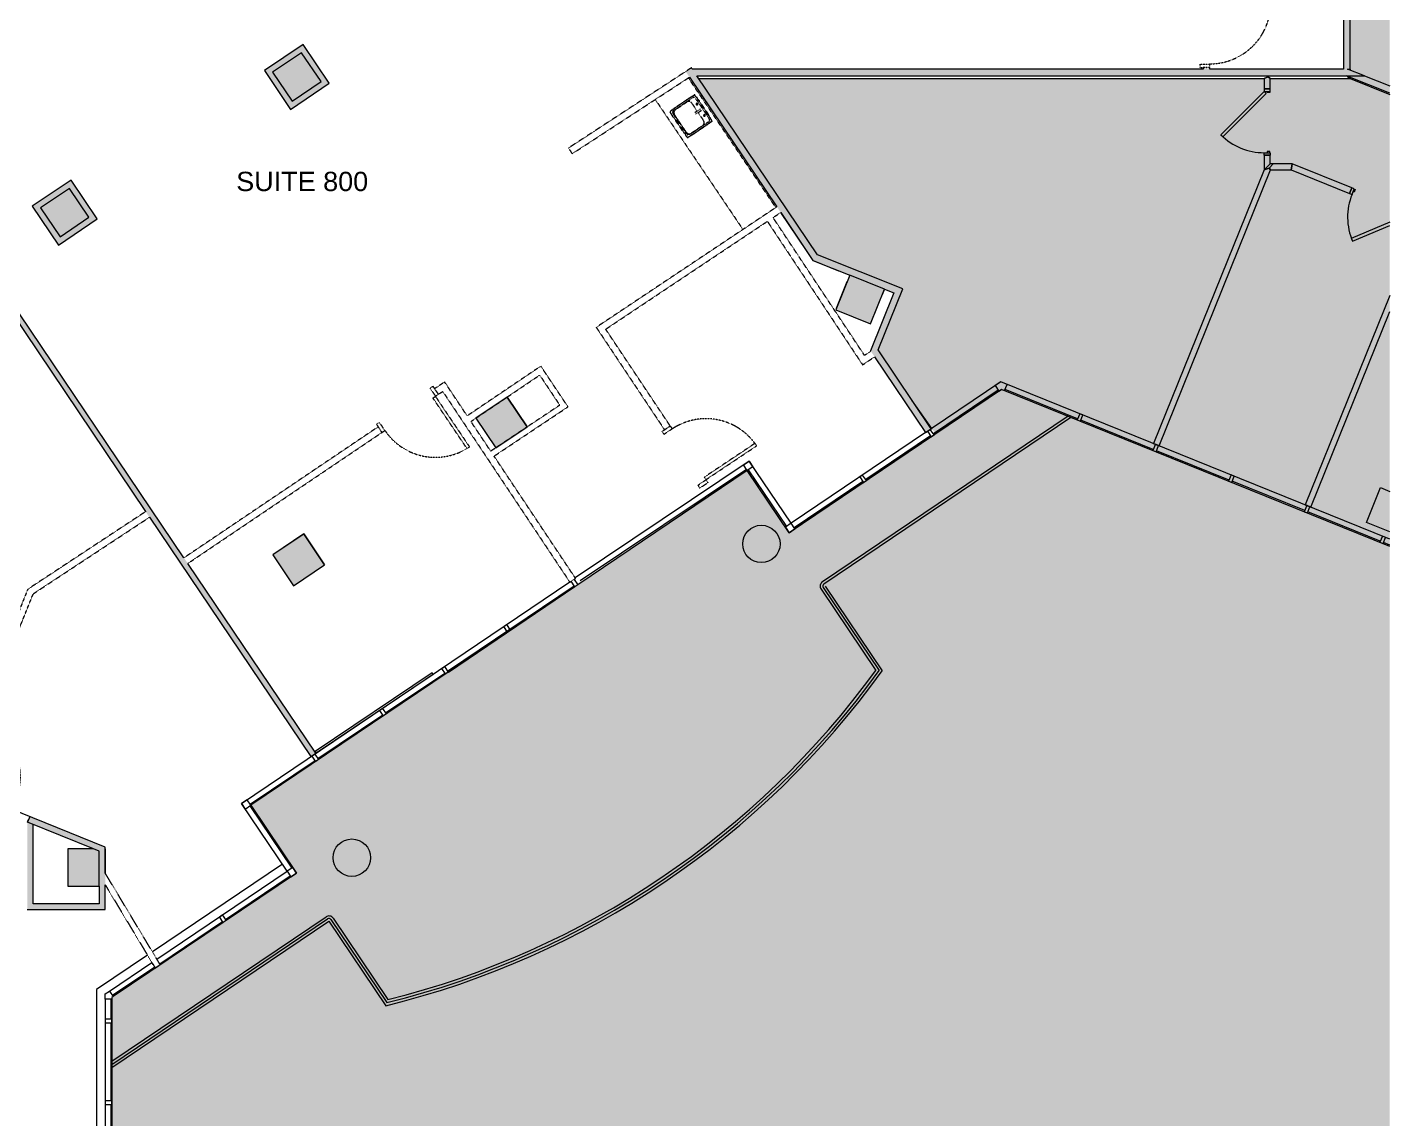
# Model space of a CAD drawing. Header units: inches. Extents: x 301 to 1681, y -483 to 1030.
# Drawn here: x 880 to 1681, y 22 to 664 of the extents above; entities that cross this region are included whole.
import ezdxf

# ---------------------------------------------------------------- set-up
doc = ezdxf.new("R2010")
doc.units = ezdxf.units.IN
doc.header["$MEASUREMENT"] = 0
doc.linetypes.add('Demolished', pattern=[0.1875, 0.125, -0.0625])
doc.layers.get('DefPoints').update_dxf_attribs({"lineweight": 9})
for name, color, linetype, lineweight in [('8th floor - 800-805 background_dwg', 8, 'Continuous', 9), ('A-COLS', 52, 'Continuous', 13), ('A-DETL-GENF', 92, 'Continuous', 9), ('A-DOOR', 31, 'Continuous', 13), ('A-DOOR-FRAM', 31, 'Continuous', 20), ('A-WALL', 113, 'Continuous', 13), ('A-Wall-Bldg', 7, 'Continuous', 9), ('A-Wall-Exst', 7, 'Continuous', 9), ('A-WALL-PATT', 111, 'Continuous', 13), ('G-ANNO-TEXT', 231, 'Continuous', 9), ('I-WALL', 2, 'Continuous', 13), ('P-SANR-FIXT', 6, 'Demolished', 9), ('Q-CASE', 31, 'Demolished', 9)]:
    doc.layers.add(name, color=color, linetype=linetype, lineweight=lineweight)
doc.styles.add('Swis721 Lt BT', font='swissl.ttf', dxfattribs={"height": 11.352851})

# ---------------------------------------------------------------- blocks, each defined once
blk = doc.blocks.new('Single Flush - OTJ_SOLIDFLUSH_ALUM-V5-FIRST FLOOR DEMOLITION')
at = {"layer": 'A-DOOR', "color": 50, "linetype": 'Demolished', "lineweight": 20}
for p, q in [((16.15625, -2), (17.90625, -2)), ((16.15625, -37.8125), (16.15625, -2)), ((17.90625, -2), (17.90625, -37.8125)), ((17.90625, -37.8125), (16.15625, -37.8125))]:
    blk.add_line(p, q, dxfattribs=at)
at = {"layer": 'A-DOOR', "color": 7, "linetype": 'Demolished', "lineweight": 9}
blk.add_arc((17.90625, -2), 35.8125, 179.5, 270, dxfattribs=at)
at = {"layer": 'A-DOOR-FRAM', "color": 50, "linetype": 'Demolished'}
for p, q in [((-20, 3.75), (-20, -2)), ((-20, 3.75), (-18, 3.75)), ((-18, 3.75), (-18, -2)), ((18.000004, 3.75), (18.000004, -2)), ((18.000004, 3.75), (20.000004, 3.75)), ((20.000004, 3.75), (20.000004, -2)), ((-20, -2), (-18, -2)), ((18.000004, -2), (20.000004, -2))]:
    blk.add_line(p, q, dxfattribs=at)
blk = doc.blocks.new('Single Flush - OTJ_SOLIDFLUSH_ALUM-V6-FIRST FLOOR DEMOLITION')
at = {"layer": 'A-DOOR', "color": 50, "linetype": 'Demolished', "lineweight": 20}
for p, q in [((16.15625, 37.8125), (16.15625, 2)), ((17.90625, 37.8125), (16.15625, 37.8125)), ((17.90625, 2), (17.90625, 37.8125)), ((16.15625, 2), (17.90625, 2))]:
    blk.add_line(p, q, dxfattribs=at)
at = {"layer": 'A-DOOR', "color": 7, "linetype": 'Demolished', "lineweight": 9}
blk.add_arc((17.90625, 2), 35.8125, 90, 180.5, dxfattribs=at)
at = {"layer": 'A-DOOR-FRAM', "color": 50, "linetype": 'Demolished'}
for p, q in [((-20, -3.75), (-20, 2)), ((-20, 2), (-18, 2)), ((-18, -3.75), (-18, 2)), ((18.000004, -3.75), (18.000004, 2)), ((18.000004, 2), (20.000004, 2)), ((20.000004, -3.75), (20.000004, 2)), ((-20, -3.75), (-18, -3.75)), ((18.000004, -3.75), (20.000004, -3.75))]:
    blk.add_line(p, q, dxfattribs=at)
blk = doc.blocks.new('C-Counter Top1 - 24_ Depth-5034348-FIRST FLOOR DEMOLITION')
at = {"layer": 'Q-CASE', "color": 7}
for p, q in [((45.13, -0.75), (-46.77, -0.75)), ((-47.13, -24), (45.01, -24))]:
    blk.add_line(p, q, dxfattribs=at)
blk = doc.blocks.new('P-Sink-Rectangular - PSR1918-3060176-FIRST FLOOR DEMOLITION')
at = {"layer": 'P-SANR-FIXT', "color": 7}
for p, q in [((-9.5, 4.97), (-9.34, 8.49)), ((-9.13, 8.48), (-9.28, 4.96)), ((-8.99, 8.84), (-5.52, 9)), ((-5.51, 8.78), (-8.98, 8.63)), ((-5.52, 9), (5.52, 9)), ((-5.52, 9), (-5.51, 8.78)), ((5.51, 8.78), (-5.51, 8.78)), ((5.52, 9), (5.51, 8.78)), ((8.98, 8.63), (5.51, 8.78)), ((5.52, 9), (8.99, 8.84)), ((9.28, 4.96), (9.13, 8.48)), ((9.34, 8.49), (9.5, 4.97)), ((-9.5, 4.97), (-9.28, 4.96)), ((-9.5, -4.97), (-9.5, 4.97)), ((-9.28, 4.96), (-9.28, -4.96)), ((-8.5, 5.01), (-8.42, 6.97)), ((-8.5, -5.01), (-8.5, 5.01)), ((-8.35, -5.5), (-8.35, 2.5)), ((-8.35, -5.5), (-8.35, 2.5)), ((-7.47, 7.92), (-5.51, 8)), ((-6.25, 4.6), (-0.49, 4.6)), ((-6.25, 4.6), (-0.49, 4.6)), ((-5.51, 8), (5.51, 8)), ((0.48, 4.6), (6.25, 4.6)), ((0.48, 4.6), (6.25, 4.6)), ((5.51, 8), (7.47, 7.92)), ((8.35, 2.5), (8.35, -5.5)), ((8.35, 2.5), (8.35, -5.5)), ((8.42, 6.97), (8.5, 5.01)), ((8.5, 5.01), (8.5, -5.01)), ((9.5, 4.97), (9.28, 4.96)), ((9.28, -4.96), (9.28, 4.96)), ((9.5, 4.97), (9.5, -4.97)), ((-9.5, -4.97), (-9.28, -4.96)), ((-9.34, -8.49), (-9.5, -4.97)), ((-9.28, -4.96), (-9.13, -8.48)), ((-8.42, -6.97), (-8.5, -5.01)), ((-5.51, -8), (-7.47, -7.92)), ((6.25, -7.6), (-6.25, -7.6)), ((6.25, -7.6), (-6.25, -7.6)), ((5.51, -8), (-5.51, -8)), ((7.47, -7.92), (5.51, -8)), ((8.5, -5.01), (8.42, -6.97)), ((9.13, -8.48), (9.28, -4.96)), ((9.5, -4.97), (9.28, -4.96)), ((9.5, -4.97), (9.34, -8.49)), ((-5.52, -9), (-8.99, -8.84)), ((-8.98, -8.63), (-5.51, -8.78)), ((-5.52, -9), (-5.51, -8.78)), ((5.52, -9), (-5.52, -9)), ((-5.51, -8.78), (5.51, -8.78)), ((5.51, -8.78), (8.98, -8.63)), ((5.52, -9), (5.51, -8.78)), ((8.99, -8.84), (5.52, -9))]:
    blk.add_line(p, q, dxfattribs=at)
at = {"layer": 'P-SANR-FIXT', "color": 7, "flags": 128}
for points in [[(-0.5, 6.97), (-0.5, 6.97), (-0.5, 6.96), (-0.5, 6.95), (-0.5, 6.94), (-0.5, 6.93), (-0.5, 6.91), (-0.5, 6.89), (-0.5, 6.87), (-0.5, 6.84), (-0.5, 6.81), (-0.5, 6.78), (-0.5, 6.74), (-0.5, 6.7), (-0.5, 6.66), (-0.5, 6.62), (-0.5, 6.57), (-0.5, 6.52), (-0.5, 6.47), (-0.5, 6.42), (-0.5, 6.36), (-0.5, 6.3), (-0.5, 6.24), (-0.5, 6.18), (-0.5, 6.11), (-0.5, 6.05), (-0.5, 5.98), (-0.5, 5.91), (-0.5, 5.84), (-0.5, 5.77), (-0.5, 5.69), (-0.5, 5.62), (-0.5, 5.54), (-0.5, 5.46), (-0.5, 5.39), (-0.5, 5.31), (-0.5, 5.23), (-0.5, 5.15), (-0.5, 5.07), (-0.5, 4.99), (-0.5, 4.91), (-0.5, 4.83), (-0.5, 4.75), (-0.5, 4.67), (-0.5, 4.59), (-0.5, 4.51), (-0.5, 4.44), (-0.5, 4.36), (-0.5, 4.28), (-0.5, 4.21), (-0.5, 4.13), (-0.5, 4.06), (-0.5, 3.99), (-0.5, 3.92), (-0.5, 3.86), (-0.5, 3.79), (-0.5, 3.73), (-0.5, 3.66), (-0.5, 3.61), (-0.5, 3.55), (-0.5, 3.49), (-0.5, 3.44), (-0.5, 3.39), (-0.5, 3.34), (-0.5, 3.3), (-0.5, 3.25), (-0.5, 3.21), (-0.5, 3.18), (-0.5, 3.14), (-0.5, 3.11), (-0.5, 3.08), (-0.5, 3.06), (-0.5, 3.04), (-0.5, 3.02), (-0.5, 3), (-0.5, 2.99), (-0.5, 2.98), (-0.5, 2.97), (-0.5, 2.97), (-0.5, 2.97)], [(0.5, 2.97), (0.5, 2.97), (0.5, 2.97), (0.5, 2.98), (0.5, 2.99), (0.5, 3.01), (0.5, 3.02), (0.5, 3.05), (0.5, 3.07), (0.5, 3.1), (0.5, 3.13), (0.5, 3.16), (0.5, 3.19), (0.5, 3.23), (0.5, 3.27), (0.5, 3.32), (0.5, 3.36), (0.5, 3.41), (0.5, 3.46), (0.5, 3.52), (0.5, 3.57), (0.5, 3.63), (0.5, 3.69), (0.5, 3.76), (0.5, 3.82), (0.5, 3.89), (0.5, 3.95), (0.5, 4.02), (0.5, 4.1), (0.5, 4.17), (0.5, 4.24), (0.5, 4.32), (0.5, 4.39), (0.5, 4.47), (0.5, 4.55), (0.5, 4.63), (0.5, 4.71), (0.5, 4.79), (0.5, 4.87), (0.5, 4.95), (0.5, 5.03), (0.5, 5.11), (0.5, 5.19), (0.5, 5.26), (0.5, 5.34), (0.5, 5.42), (0.5, 5.5), (0.5, 5.58), (0.5, 5.65), (0.5, 5.73), (0.5, 5.8), (0.5, 5.87), (0.5, 5.94), (0.5, 6.01), (0.5, 6.08), (0.5, 6.14), (0.5, 6.21), (0.5, 6.27), (0.5, 6.33), (0.5, 6.39), (0.5, 6.44), (0.5, 6.49), (0.5, 6.55), (0.5, 6.59), (0.5, 6.64), (0.5, 6.68), (0.5, 6.72), (0.5, 6.76), (0.5, 6.79), (0.5, 6.82), (0.5, 6.85), (0.5, 6.88), (0.5, 6.9), (0.5, 6.92), (0.5, 6.93), (0.5, 6.95), (0.5, 6.96), (0.5, 6.96), (0.5, 6.97), (0.5, 6.97)]]:
    blk.add_lwpolyline(points, dxfattribs=at)
at = {"layer": 'P-SANR-FIXT', "color": 7}
for centre, radius, start, end in [((-8.97, 8.47), 0.371, 92.5667, 177.4333), ((-8.97, 8.47), 0.156, 92.5667, 177.4333), ((8.97, 8.47), 0.156, 2.5667, 87.4333), ((8.97, 8.47), 0.371, 2.5667, 87.4333), ((-7.42, 6.92), 0.995, 92.5667, 177.4333), ((-6.25, 2.5), 2.1, 90, 180), ((-6.25, 2.5), 2.1, 90, 180), ((-6.25, 2.5), 2.1, 160.02876, 180), ((-6.25, 2.5), 2.1, 115.02876, 154.97124), ((-6.25, 2.5), 2.1, 90, 109.97124), ((-4, 6.75), 0.5, 360, 180), ((-4, 6.75), 0.5, 180, 360), ((-4, 6.75), 0.5, 180, 270), ((-4, 6.75), 0.5, 180, 270), ((-4, 6.75), 0.5, 135, 165), ((-4, 6.75), 0.5, 135, 165), ((-4, 6.75), 0.5, 195, 240), ((-4, 6.75), 0.5, 195, 240), ((-4, 6.75), 0.5, 60, 120), ((-4, 6.75), 0.5, 60, 120), ((-4, 6.75), 0.5, 75, 105), ((-4, 6.75), 0.5, 75, 105), ((-4, 6.75), 0.5, 255, 270), ((-4, 6.75), 0.5, 255, 270), ((-4, 6.75), 0.5, 0, 45), ((-4, 6.75), 0.5, 15, 45), ((-4, 6.75), 0.5, 0, 45), ((-4, 6.75), 0.5, 15, 45), ((-4, 6.75), 0.5, 315, 360), ((-4, 6.75), 0.5, 315, 360), ((-4, 6.75), 0.5, 315, 345), ((-4, 6.75), 0.5, 315, 345), ((4, 6.75), 0.5, 360, 180), ((4, 6.75), 0.5, 135, 180), ((4, 6.75), 0.5, 135, 180), ((4, 6.75), 0.5, 165, 180), ((4, 6.75), 0.5, 165, 180), ((4, 6.75), 0.5, 180, 360), ((4, 6.75), 0.5, 180, 225), ((4, 6.75), 0.5, 180, 195), ((4, 6.75), 0.5, 180, 225), ((4, 6.75), 0.5, 180, 195), ((4, 6.75), 0.5, 135, 150), ((4, 6.75), 0.5, 135, 150), ((4, 6.75), 0.5, 210, 225), ((4, 6.75), 0.5, 210, 225), ((4, 6.75), 0.5, 0, 120), ((4, 6.75), 0.5, 0, 120), ((4, 6.75), 0.5, 240, 300), ((4, 6.75), 0.5, 240, 300), ((4, 6.75), 0.5, 75, 105), ((4, 6.75), 0.5, 75, 105), ((4, 6.75), 0.5, 255, 270), ((4, 6.75), 0.5, 255, 270), ((4, 6.75), 0.5, 30, 60), ((4, 6.75), 0.5, 30, 60), ((4, 6.75), 0.5, 315, 345), ((4, 6.75), 0.5, 315, 345), ((4, 6.75), 0.5, 315, 330), ((4, 6.75), 0.5, 315, 330), ((6.25, 2.5), 2.1, 70.02876, 90), ((6.25, 2.5), 2.1, 0, 90), ((6.25, 2.5), 2.1, 0, 90), ((6.25, 2.5), 2.1, 25.02876, 64.97124), ((7.42, 6.92), 0.995, 2.5667, 87.4333), ((6.25, 2.5), 2.1, 0, 19.97124), ((-7.42, -6.92), 0.995, 182.5667, 267.4333), ((-6.25, -5.5), 2.1, 180, 199.97124), ((-6.25, -5.5), 2.1, 180, 270), ((-6.25, -5.5), 2.1, 180, 270), ((-6.25, -5.5), 2.1, 205.02876, 244.97124), ((-6.25, -5.5), 2.1, 250.02876, 270), ((6.25, -5.5), 2.1, 270, 360), ((6.25, -5.5), 2.1, 270, 360), ((6.25, -5.5), 2.1, 270, 289.97124), ((6.25, -5.5), 2.1, 295.02876, 334.97124), ((7.42, -6.92), 0.995, 272.5667, 357.4333), ((6.25, -5.5), 2.1, 340.02876, 360), ((-8.97, -8.47), 0.371, 182.5667, 267.4333), ((-8.97, -8.47), 0.156, 182.5667, 267.4333), ((8.97, -8.47), 0.156, 272.5667, 357.4333), ((8.97, -8.47), 0.371, 272.5667, 357.4333)]:
    blk.add_arc(centre, radius, start, end, dxfattribs=at)
blk = doc.blocks.new('8th floor - 800-805 background_dwg-4807125-FIRST FLOOR DEMOLITION')
at = {"layer": 'A-Wall-Bldg'}
for points in [[(1355.6, 498.46), (1359.19, 507.55), (1355.53, 498.48)], [(1173.65, 428.68), (1173.69, 428.71), (1161.89, 446.21), (1161.85, 446.18), (1169.26, 435.2)], [(1680.82, 367.05), (1680.82, 390.78), (1675.3, 393.01), (1667.06, 372.61)], [(1310.24, 348.99), (1312.54, 348.99), (1314.79, 349.47), (1316.89, 350.4), (1318.75, 351.75), (1320.29, 353.46), (1321.44, 355.45), (1322.15, 357.64), (1322.39, 359.93), (1322.15, 362.21), (1321.44, 364.4), (1320.15, 366.55), (1318.75, 368.1), (1316.89, 369.45), (1314.79, 370.39), (1312.54, 370.87), (1310.24, 370.87), (1307.99, 370.39), (1305.89, 369.45), (1304.03, 368.1), (1302.49, 366.39), (1301.34, 364.4), (1300.63, 362.21), (1300.39, 359.93), (1300.63, 357.64), (1301.34, 355.45), (1302.49, 353.46), (1304.03, 351.75), (1305.89, 350.4), (1307.99, 349.47)], [(1054.61, 347.71), (1054.62, 347.72), (1042.32, 365.96), (1024.1, 353.63), (1024.11, 353.62), (1042.34, 365.91), (1054.11, 348.45)], [(1071.76, 164.62), (1074.01, 165.09), (1076.11, 166.03), (1077.97, 167.38), (1079.51, 169.09), (1080.66, 171.08), (1081.37, 173.27), (1081.61, 175.56), (1081.37, 177.84), (1080.66, 180.03), (1079.51, 182.02), (1077.97, 183.73), (1076.11, 185.08), (1074.01, 186.02), (1071.76, 186.5), (1069.46, 186.5), (1067.21, 186.02), (1065.11, 185.08), (1063.25, 183.73), (1061.71, 182.02), (1060.56, 180.03), (1059.85, 177.84), (1059.61, 175.56), (1059.85, 173.27), (1060.56, 171.08), (1061.71, 169.09), (1063.25, 167.38), (1065.11, 166.03), (1067.21, 165.09), (1069.46, 164.62)]]:
    blk.add_hatch(color=256, dxfattribs=at).paths.add_polyline_path(points, flags=0)
for p, q in [((1355.53, 498.48), (1361.87, 514.17)), ((1383.81, 509.75), (1382.29, 505.98)), ((1355.6, 498.46), (1355.53, 498.48)), ((1450.67, 450.27), (1412.53, 424.55)), ((1497.31, 433.47), (1454.66, 450.7)), ((1161.89, 446.21), (1173.69, 428.7)), ((1161.89, 446.21), (1173.7, 428.71)), ((1491.66, 434.97), (1347.28, 337.61)), ((1493.33, 434.29), (1348.11, 336.36)), ((1541.81, 415.46), (1499.15, 432.7)), ((1410.88, 423.44), (1372.74, 397.72)), ((1542.1, 418.85), (1545.8, 417.36)), ((1586.31, 397.48), (1543.66, 414.71)), ((1302.71, 403.72), (1204.92, 338.22)), ((1303.7, 403.51), (1326.14, 370.24)), ((1371.08, 396.61), (1330.65, 369.35)), ((1630.81, 379.49), (1588.16, 396.73)), ((1631.1, 382.88), (1634.81, 381.39)), ((1675.19, 361.56), (1632.66, 378.75)), ((1680.82, 367.05), (1667.06, 372.61)), ((1680.82, 359.29), (1677.17, 360.76)), ((1203.26, 337.11), (1203.26, 337.11)), ((1126.88, 285.23), (1201.41, 335.37)), ((1127.35, 284.58), (1201.77, 334.85)), ((1346.46, 333.44), (1378.73, 285.59)), ((1347.71, 334.28), (1380.62, 285.48)), ((1348.95, 335.12), (1382.49, 285.37)), ((1090.41, 260.62), (1125.29, 284.06)), ((1050.65, 233.77), (1088.79, 259.48)), ((1010.85, 206.93), (1049, 232.64)), ((1010.67, 205.93), (1035.3, 169.4)), ((1029.8, 171.76), (953.39, 120.23)), ((996.28, 139.18), (1034.43, 164.9)), ((929.55, 55.9), (1055.44, 140.8)), ((929.55, 54.09), (1056.28, 139.56)), ((957.65, 113.13), (994.63, 138.06)), ((1058.36, 139.16), (1091.25, 90.39)), ((1059.61, 139.99), (1091.86, 92.18)), ((928.17, 97.19), (953.06, 113.97)), ((953.02, 113.92), (953.07, 113.96)), ((953.74, 112.85), (953.02, 113.92)), ((954.75, 111.17), (930, 94.48)), ((925.59, 92.35), (925.59, -14.42)), ((928.84, 92.35), (928.84, 80.58)), ((929.56, 92.36), (929.56, -483.15)), ((928.83, 78.58), (928.83, 32.58)), ((928.83, 30.58), (928.83, -15.42))]:
    blk.add_line(p, q, dxfattribs=at)
at = {"layer": 'A-Wall-Bldg', "flags": 128}
for points in [[(1680.82, 358.52), (1452.61, 450.75), (1327.76, 366.55), (1303.11, 403.11), (1203.45, 335.93)], [(1680.82, 362.81), (1452.17, 455.22), (1411.29, 427.65)], [(1407.97, 425.42), (1328.82, 372.05), (1325.54, 369.84), (1327.76, 366.55), (1331.04, 368.76), (1328.82, 372.05), (1304.18, 408.6), (1306.4, 405.33), (1303.11, 403.11), (1300.9, 406.39), (1304.18, 408.61), (1201.85, 340.09)], [(1409.05, 426.14), (1411.26, 422.86), (1412.92, 423.97), (1410.7, 427.26)], [(1667.06, 372.61), (1675.3, 393.01), (1680.82, 390.78)], [(1024.08, 353.66), (1042.32, 365.96), (1054.62, 347.72)], [(955.97, 115.93), (1032.6, 167.6), (1034.82, 164.32), (1038.1, 166.53), (1035.88, 169.82), (1032.6, 167.6), (1005.76, 207.4), (1007.97, 204.11), (1011.26, 206.33), (1009.05, 209.61), (1005.76, 207.4), (1198.71, 337.61)], [(1201.3, 339.11), (1203.45, 335.93), (1201.79, 334.81), (1199.64, 338.01)], [(1127.34, 284.59), (1011.26, 206.33), (1038.1, 166.53), (930.38, 93.91)], [(929.54, 52.28), (1057.12, 138.32), (1090.67, 88.57)], [(950.48, 118.27), (920.59, 98.11), (920.59, -14.42)], [(956.77, 111.93), (956.89, 111.75), (955.23, 110.64), (955.05, 110.9)], [(925.58, 80.58), (925.58, 78.58), (929.54, 78.58), (929.54, 80.58), (925.58, 80.58)], [(925.58, 32.58), (925.58, 30.58), (929.54, 30.58), (929.54, 32.58), (925.58, 32.58)]]:
    blk.add_lwpolyline(points, dxfattribs=at)
for points in [[(1452.63, 450.76), (1454.4, 450.05), (1455.88, 453.72), (1452.16, 455.22), (1448.85, 452.98), (1451.06, 449.7)], [(1500.38, 435.74), (1498.53, 436.48), (1497.06, 432.86), (1498.92, 432.11)], [(1544.88, 417.73), (1543.02, 418.48), (1541.56, 414.85), (1543.41, 414.11)], [(1370.91, 400.42), (1369.26, 399.3), (1371.47, 396.02), (1373.13, 397.14)], [(1589.38, 399.75), (1587.53, 400.49), (1586.06, 396.87), (1587.92, 396.12)], [(1633.88, 381.76), (1632.03, 382.51), (1630.57, 378.88), (1632.42, 378.14)], [(1678.38, 363.78), (1676.53, 364.52), (1675.07, 360.9), (1676.92, 360.15)], [(1159.92, 311.4), (1161.57, 312.52), (1163.79, 309.24), (1162.13, 308.12)], [(1049.04, 237.95), (1049.59, 237.13), (1118.47, 283.44), (1117.91, 284.27)], [(1123.44, 286.79), (1125.1, 287.91), (1127.31, 284.63), (1125.66, 283.51)], [(1086.97, 262.19), (1088.62, 263.31), (1090.84, 260.02), (1089.18, 258.91)], [(1047.18, 235.35), (1048.83, 236.47), (1051.04, 233.18), (1049.39, 232.06)], [(992.81, 140.76), (994.46, 141.88), (996.68, 138.59), (995.02, 137.48)], [(929.55, 93.35), (929.55, 92.35), (925.6, 92.35), (925.6, 95.45), (928.17, 97.19), (930.38, 93.91)]]:
    blk.add_lwpolyline(points, close=True, dxfattribs=at)
at = {"layer": 'A-Wall-Bldg'}
for centre in [(1311.39, 359.93), (1070.61, 175.56)]:
    blk.add_circle(centre, 11, dxfattribs=at)
for centre, radius, start, end in [((1348.95, 335.12), 3, 123.98208, 213.99251), ((1348.95, 335.12), 1.5, 123.99215, 214.01301), ((968.95, 583.85), 510, 283.80727, 324.17908), ((968.95, 583.85), 508.42, 283.91968, 324.06559), ((968.95, 583.85), 506.8, 284.0347, 323.95058), ((1057.12, 138.32), 3, 33.99724, 124.00767), ((1057.12, 138.32), 1.5, 33.97674, 123.9976)]:
    blk.add_arc(centre, radius, start, end, dxfattribs=at)
at = {"layer": 'A-Wall-Exst'}
for p, q in [((1274.4, 633.53), (1607.01, 633.53)), ((1610.51, 633.49), (1657.61, 633.49)), ((1322.72, 554.7), (1337.75, 532.42))]:
    blk.add_line(p, q, dxfattribs=at)
at = {"layer": 'A-Wall-Exst', "flags": 128}
for points in [[(1341.74, 526.52), (1356.65, 520.49), (1356.68, 520.57)], [(1408.66, 425.82), (1411.53, 427.82), (1399.93, 444.48)]]:
    blk.add_lwpolyline(points, dxfattribs=at)
at = {"layer": 'A-WALL-PATT', "color": 7, "lineweight": 9}
for p, q in [((1607, 588.35), (1610.5, 588.35)), ((1658.56, 569.16), (1657.25, 565.91)), ((1356.68, 520.57), (1356.65, 520.49)), ((1411.53, 427.82), (1408.66, 425.82))]:
    blk.add_line(p, q, dxfattribs=at)
at = {"layer": 'A-WALL-PATT', "color": 7, "lineweight": 9, "flags": 128}
for points in [[(1609.52, 634.97), (1609.34, 634.53), (1607.01, 633.49), (1609.34, 634.53), (1610.51, 633.49)], [(1610.51, 633.49), (1609.34, 634.53), (1609.52, 634.97)], [(1610.51, 627.35), (1609.34, 627.35), (1607.01, 627.35)], [(1545.2, 417.56), (1544.12, 418), (1541.96, 418.87)], [(1634.35, 381.59), (1632.19, 382.46), (1631.11, 382.9)]]:
    blk.add_lwpolyline(points, dxfattribs=at)
for points in [[(1655.81, 634.74), (1656.12, 634.52), (1657.61, 633.48)], [(1609.88, 580.7), (1612.19, 583.3), (1609.88, 580.7), (1610.78, 579.8), (1609.88, 580.7), (1607, 579.8), (1607.9, 580.7), (1610.5, 583.3), (1607, 579.8)], [(1622.99, 580.69), (1622.82, 579.8), (1623.5, 583.3)]]:
    blk.add_lwpolyline(points, close=True, dxfattribs=at)
at = {"layer": 'DefPoints'}
for p, q in [((1657.61, 633.48), (1680.82, 624.11)), ((1680.82, 505.89), (1631.11, 382.9))]:
    blk.add_line(p, q, dxfattribs=at)
at = {"layer": 'DefPoints', "flags": 128}
for points in [[(1607.01, 633.49), (1607.01, 627.35), (1610.51, 627.35), (1610.51, 633.49)], [(1610.51, 625.85), (1610.51, 627.35), (1607.01, 627.35), (1607.01, 625.85), (1610.51, 625.85)], [(1610.26, 625.85), (1610.26, 625.23), (1608.76, 625.23), (1608.76, 625.85), (1610.26, 625.85)], [(1612.19, 583.3), (1610.5, 583.3), (1610.5, 588.35), (1607, 588.35), (1607, 579.8), (1541.96, 418.87), (1545.2, 417.56), (1610.78, 579.8), (1622.82, 579.8), (1657.25, 565.91), (1658.56, 569.16), (1623.5, 583.3), (1612.19, 583.3)], [(1610.5, 589.85), (1610.5, 588.35), (1607, 588.35), (1607, 589.85), (1610.5, 589.85)], [(1610.25, 589.85), (1610.25, 590.48), (1608.75, 590.48), (1608.75, 589.85), (1610.25, 589.85)], [(1680.82, 549.02), (1658.21, 539.41), (1658.9, 537.8), (1680.82, 547.12)], [(1631.11, 382.9), (1634.35, 381.59), (1680.82, 496.55)]]:
    blk.add_lwpolyline(points, dxfattribs=at)
for points in [[(1607.01, 625.85), (1608.24, 624.62), (1582.78, 599.16), (1581.55, 600.4)], [(1659.95, 568.6), (1658.56, 569.16), (1657.25, 565.91), (1658.64, 565.35)], [(1659.86, 568.37), (1660.44, 568.13), (1659.87, 566.74), (1659.29, 566.98)]]:
    blk.add_lwpolyline(points, close=True, dxfattribs=at)
at = {"layer": 'DefPoints'}
for centre, start, end in [((1607.01, 625.85), 224.991, 269.991), ((1692.03, 551.89), 158.03839, 203.03839)]:
    blk.add_arc(centre, 36, start, end, dxfattribs=at)

msp = doc.modelspace()

# ---------------------------------------------------------------- hatches: boundary and pattern name
at = {"layer": 'A-COLS', "lineweight": 5}
msp.add_hatch(color=250, dxfattribs=at).paths.add_polyline_path([(1036.4, 335.37), (1054.62, 347.69), (1042.34, 365.91), (1024.1, 353.61), (1036.36, 335.42)], flags=0)
at = {"layer": 'A-DETL-GENF'}
h = msp.add_hatch(color=254, dxfattribs=at)
h.paths.add_polyline_path([(301.48, -483.15), (1680.82, -483.15), (1680.82, 367.05), (1667.06, 372.61), (1675.3, 393.01), (1680.82, 390.78), (1680.82, 1030.23), (1594.71, 1030.23), (1594.71, 1021.49), (1579.71, 1021.5), (1579.71, 1030.23), (1474.71, 1030.23), (1474.72, 946.5), (1579.7, 946.5), (1579.7, 979.5), (1583.69, 979.45), (1583.71, 979.49), (1594.71, 979.44), (1602.63, 978.69), (1602.73, 962.72), (1603.01, 962.57), (1602.84, 946.49), (1598.83, 946.49), (1598.83, 942.49), (1508.4, 942.5), (1404.71, 942.52), (1404.71, 947.51), (1460.7, 947.51), (1460.7, 962.51), (1470.71, 962.51), (1470.71, 1030.23), (1171.71, 1030.23), (1171.71, 973.55), (1276.05, 973.53), (1276.05, 947.53), (1317.55, 947.52), (1317.55, 942.53), (1166.7, 942.54), (1166.7, 942.86), (889.38, 942.86), (889.38, 946.36), (905.1, 946.36), (905.1, 1030.23), (759.08, 1030.23), (734.78, 970.08), (695.56, 970.08), (685.98, 946.36), (849.38, 946.36), (849.38, 942.86), (684.56, 942.86), (448.58, 358.79), (445.34, 360.1), (641.79, 846.33), (588.01, 868.05), (591.85, 877.56), (595.1, 876.25), (592.57, 869.99), (643.1, 849.57), (658.83, 888.51), (608.3, 908.93), (605.58, 902.21), (602.34, 903.52), (620.83, 949.27), (624.07, 947.96), (609.61, 912.17), (660.14, 891.76), (692.33, 971.42), (641.79, 991.81), (639.05, 985.05), (635.81, 986.36), (638.55, 993.15), (625.19, 998.55), (637.99, 1030.23), (577.63, 1030.23), (552.68, 968.48), (549.44, 969.79), (573.86, 1030.23), (301.48, 1030.23), (301.48, 798.58), (302.43, 800.94), (456.13, 738.84), (503.02, 854.91), (506.27, 853.6), (454.22, 724.78), (450.98, 726.09), (454.82, 735.59), (301.48, 797.55), (301.48, 593.89), (384.03, 560.49), (415.36, 637.94), (415.07, 638.06), (423.31, 658.46), (423.62, 658.37), (435.99, 689), (439.24, 687.69), (426.85, 657.03), (443.93, 650.13), (435.69, 629.73), (418.61, 636.63), (379.12, 539.02), (375.88, 540.33), (382.72, 557.25), (301.48, 590.11), (301.48, 387.05), (306.15, 385.16), (310.36, 395.56), (316.34, 393.14), (360.88, 503.25), (364.12, 501.94), (319.58, 391.83), (338.57, 384.15), (328.86, 360.14), (301.48, 371.21), (301.48, -121.08), (496.86, -200.02), (496.81, -200.13), (530.65, -213.82), (559.13, -143.35), (487.43, -114.38), (477.2, -139.72), (343.66, -85.77), (343.76, -85.54), (343.45, -85.41), (393.18, 37.53), (383, 41.64), (447.68, 201.71), (450.8, 200.45), (465.71, 237.3), (465.81, 237.25), (466.68, 239.41), (471.32, 237.53), (450.92, 187.42), (413.21, 94.2), (501.02, 58.71), (559.01, 201.28), (574.44, 239.43), (486.47, 275.02), (484.79, 270.87), (480.16, 272.74), (480.8, 274.34), (480.71, 274.38), (492.2, 302.8), (492.31, 302.8), (492.64, 303.63), (497.28, 301.76), (489.47, 282.44), (577.44, 246.85), (582.63, 259.71), (574.39, 263.05), (582.63, 283.44), (603.03, 275.19), (594.78, 254.8), (592.89, 255.56), (587.69, 242.7), (641.05, 221.12), (737.8, 460.29), (615.11, 509.86), (597.9, 467.3), (568.92, 479.02), (510.84, 335.34), (506.21, 337.21), (507.27, 339.86), (507.2, 339.88), (584.26, 530.32), (588.89, 528.45), (587.62, 525.28), (677.39, 489.01), (692.35, 526), (682.31, 530.06), (690.55, 550.45), (706.13, 544.15), (708.41, 554.3), (614.65, 592.18), (602.4, 561.85), (597.76, 563.73), (611.33, 597.29), (644.61, 583.85), (646.21, 587.79), (646.32, 587.74), (661.3, 624.83), (661.19, 624.87), (686.22, 686.82), (686.33, 686.78), (701.32, 723.87), (701.2, 723.91), (702.66, 727.52), (669.45, 740.94), (726.65, 882.49), (1577.02, 882.49), (1577.02, 841.12), (1657.61, 841.12), (1657.65, 638.31), (1666.03, 634.97), (1657.61, 634.97), (1657.61, 633.49), (1274.43, 633.49), (1344.35, 529.79), (1394.53, 509.77), (1380.06, 473.95), (1399.93, 444.48), (1413.8, 424.57), (1327.76, 366.55), (1303.11, 403.11), (1011.25, 206.36), (1038.1, 166.53), (929.56, 93.35), (929.56, -450.17), (758.42, -450.17), (758.42, -454.42), (754.92, -454.42), (754.92, -411.73), (629.46, -361.05), (613.67, -400.15), (610.42, -398.84), (612.75, -393.07), (564.59, -373.61), (562.26, -379.38), (559.02, -378.07), (574.81, -338.97), (462.78, -293.71), (451.73, -321.05), (444.54, -318.15), (445.86, -314.91), (449.8, -316.5), (495.54, -203.27), (384.75, -158.5), (339, -271.73), (359.02, -279.82), (362.17, -272.03), (381.64, -279.89), (378.49, -287.69), (408.77, -299.92), (407.46, -303.17), (377.18, -290.94), (371.14, -305.89), (351.67, -298.02), (357.71, -283.07), (334.44, -273.67), (381.5, -157.19), (301.48, -124.86), (301.48, -450.17)], flags=0)
h.paths.add_polyline_path([(614.06, -389.82), (626.22, -359.74), (616.5, -355.81), (605.45, -383.16), (574.9, -370.82), (585.95, -343.47), (578.06, -340.28), (565.91, -370.37), (613.67, -389.66)], flags=0)
h.paths.add_polyline_path([(426.88, 27.69), (437.43, 53.6), (398.04, 69.51), (387.56, 43.57), (425.8, 28.12)], flags=0)
h.paths.add_polyline_path([(564.9, 64.65), (587.68, 120.97), (619.7, 108.03), (758.62, 451.88), (741.51, 458.79), (641.76, 212.2), (584.69, 235.29), (583.51, 232.39), (632.7, 212.51), (610.96, 158.73), (557.14, 180.51), (580.05, 237.16), (579.08, 237.56), (579.04, 237.47), (579.16, 237.43), (534.04, 125.87), (557.22, 116.5), (565.68, 137.19), (569.39, 135.69), (559.5, 111.23), (532.41, 122.18), (516.97, 84.02), (558.89, 67.08)], flags=0)
h.paths.add_polyline_path([(1071.76, 164.62), (1069.46, 164.62), (1067.21, 165.09), (1065.11, 166.03), (1063.25, 167.38), (1061.71, 169.09), (1060.56, 171.08), (1059.85, 173.27), (1059.61, 175.56), (1059.85, 177.84), (1060.56, 180.03), (1061.71, 182.02), (1063.25, 183.73), (1065.11, 185.08), (1067.21, 186.02), (1069.46, 186.5), (1071.76, 186.5), (1074.01, 186.02), (1076.11, 185.08), (1077.97, 183.73), (1079.51, 182.02), (1080.66, 180.03), (1081.37, 177.84), (1081.61, 175.56), (1081.37, 173.27), (1080.66, 171.08), (1079.51, 169.09), (1077.97, 167.38), (1076.11, 166.03), (1074.01, 165.09)], flags=0)
h.paths.add_polyline_path([(608.2, 165.24), (626.18, 209.75), (581.69, 227.73), (563.74, 183.23), (608.2, 165.24)], flags=0)
h.paths.add_polyline_path([(583.05, 244.58), (588.25, 257.43), (587.28, 257.83), (582.08, 244.97), (582.64, 244.74)], flags=0)
h.paths.add_polyline_path([(432.23, 318.3), (428.98, 319.61), (430.36, 323.01), (433.6, 321.7), (432.76, 319.61)], flags=0)
h.paths.add_polyline_path([(1310.24, 348.99), (1307.99, 349.47), (1305.89, 350.4), (1304.03, 351.75), (1302.49, 353.46), (1301.34, 355.45), (1300.63, 357.64), (1300.39, 359.93), (1300.63, 362.21), (1301.34, 364.4), (1302.63, 366.55), (1304.03, 368.1), (1305.89, 369.45), (1307.99, 370.39), (1310.24, 370.87), (1312.54, 370.87), (1314.79, 370.39), (1316.89, 369.45), (1318.75, 368.1), (1320.29, 366.39), (1321.44, 364.4), (1322.15, 362.21), (1322.39, 359.93), (1322.15, 357.64), (1321.44, 355.45), (1320.29, 353.46), (1318.75, 351.75), (1316.89, 350.4), (1314.79, 349.47), (1312.54, 348.99)], flags=0)
h.paths.add_polyline_path([(307.19, 371.06), (315.4, 391.36), (311.46, 392.96), (303.25, 372.65), (306.15, 371.48)], flags=0)
h.paths.add_polyline_path([(301.48, 373.61), (304.84, 381.92), (301.48, 383.28), (301.48, 378.3)], flags=0)
h.paths.add_polyline_path([(595.96, 471.86), (611.87, 511.17), (586.12, 521.57), (570.23, 482.27), (594.65, 472.39)], flags=0)
h.paths.add_polyline_path([(692.38, 482.96), (696.4, 500.88), (689.61, 484.07), (692.22, 483.02)], flags=0)
h.paths.add_polyline_path([(685.91, 485.57), (700.85, 522.56), (696.06, 524.5), (681.1, 487.51)], flags=0)
h.paths.add_polyline_path([(521.25, 890.68), (518.01, 891.99), (523.16, 904.76), (523.07, 904.8), (526.53, 913.37), (398.16, 965.24), (394.04, 955.04), (369.93, 964.78), (379.67, 988.89), (403.78, 979.15), (399.47, 968.48), (527.84, 916.62), (531.31, 925.2), (531.38, 925.2), (534.45, 932.7), (537.7, 931.39), (534.74, 924.06), (551.85, 917.14), (543.61, 896.75), (543.54, 896.75), (543.47, 896.56), (526.41, 903.45), (523.21, 895.53)], flags=0)
h.paths.add_polyline_path([(991.15, 946.36), (1166.7, 946.36), (1166.7, 1030.23), (908.6, 1030.23), (908.6, 946.36)], flags=0)
h.paths.add_polyline_path([(1308.7, 947.53), (1286.71, 947.53), (1286.71, 994.53), (1308.71, 994.53), (1308.7, 947.53)], flags=0)
h.paths.add_polyline_path([(1271.05, 947.53), (1271.05, 969.07), (1171.71, 969.07), (1171.71, 947.53), (1260.44, 947.53)], flags=0)
h.paths.add_polyline_path([(998.71, 972.56), (998.7, 972.57), (998.71, 994.57), (1020.98, 994.6), (1020.98, 972.6), (1020.71, 972.56)], flags=0)
h.paths.add_polyline_path([(698.22, 973.58), (708.71, 973.58), (708.71, 996.59), (741.72, 996.59), (755.31, 1030.23), (641.76, 1030.23), (629.74, 1000.48), (696.34, 973.58), (696.98, 973.58)], flags=0)
h.paths.add_polyline_path([(734.71, 979.24), (740.91, 994.59), (734.71, 994.59), (734.71, 991.84)], flags=0)
at = {"layer": 'A-WALL', "lineweight": 5}
for points in [[(1035.52, 620.17), (1052.52, 631.63), (1041.06, 648.63), (1024.06, 637.16)], [(899.06, 540.42), (916.05, 551.89), (904.59, 568.88), (887.6, 557.42)], [(1375.64, 489.32), (1383.79, 509.75), (1363.36, 517.9), (1355.21, 497.47), (1373.33, 490.24)], [(1155.35, 416.48), (1173.65, 428.68), (1161.85, 446.18), (1143.61, 433.88), (1154.22, 418.15)], [(903.67, 158.77), (922.16, 158.77), (922.16, 179.35), (918.66, 180.77), (903.67, 180.77), (903.67, 159.56)]]:
    msp.add_hatch(color=250, dxfattribs=at).paths.add_polyline_path(points, flags=0)
at = {"layer": 'A-WALL-PATT', "lineweight": 9}
for points in [[(1656, 638.97), (1657.62, 638.97), (1657.62, 840.97), (1653.62, 840.97), (1653.62, 638.97)], [(1021.16, 635.21), (1043.96, 650.58), (1042.01, 653.48), (1019.21, 638.11), (1019.84, 637.16)], [(1054.48, 628.73), (1057.38, 630.68), (1043.96, 650.58), (1041.06, 648.63), (1053.4, 630.33)], [(1046.55, 234.94), (1049.45, 236.9), (771.89, 648.18), (768.99, 646.22), (1020.5, 273.54)], [(1032.62, 618.21), (1035.52, 620.17), (1024.06, 637.16), (1021.16, 635.21), (1032, 619.13)], [(1344.35, 529.79), (1270.22, 639.72), (1266.87, 637.54), (1337.75, 532.42), (1341.73, 530.84)], [(1666.03, 634.97), (1656, 638.97), (1270.73, 638.97), (1273.43, 634.97), (1372.01, 634.97)], [(1034.58, 615.31), (1054.48, 628.73), (1052.52, 631.63), (1032.62, 618.21)], [(884.69, 555.46), (907.5, 570.84), (905.54, 573.74), (882.74, 558.37), (883.38, 557.42)], [(918.01, 548.98), (920.91, 550.94), (907.5, 570.84), (904.59, 568.88), (916.69, 550.94)], [(896.15, 538.47), (899.06, 540.42), (887.6, 557.42), (884.69, 555.46), (894.83, 540.42)], [(898.11, 535.57), (918.01, 548.98), (916.05, 551.89), (896.15, 538.47)], [(1389.32, 507.55), (1390.82, 511.26), (1337.75, 532.42), (1341.73, 526.53), (1377.95, 512.08)], [(1380.06, 473.95), (1394.53, 509.77), (1390.82, 511.26), (1377.36, 477.95), (1377.95, 477.07)], [(1407.97, 425.41), (1411.29, 427.65), (1377.36, 477.95), (1375.55, 473.48), (1406.46, 427.65)], [(881.22, 145.02), (883.29, 145.02), (883.29, 195.06), (879.79, 196.47), (879.79, 145.02), (879.91, 145.02)], [(925.66, 177.94), (925.66, 181.71), (881.22, 199.67), (879.91, 196.42), (922.16, 179.35)], [(922.16, 148.52), (925.66, 148.52), (925.66, 177.94), (922.16, 179.35), (922.16, 159.56)], [(883.29, 145.02), (925.66, 145.02), (925.66, 148.52), (883.29, 148.52)]]:
    msp.add_hatch(color=7, dxfattribs=at).paths.add_polyline_path(points, flags=0)

# ---------------------------------------------------------------- linework, layer by layer
at = {"layer": 'A-COLS', "color": 8, "lineweight": 20}
for p, q in [((1042.34, 365.91), (1024.1, 353.61)), ((1054.64, 347.67), (1042.34, 365.91)), ((1024.1, 353.61), (1036.4, 335.37)), ((1036.4, 335.37), (1054.64, 347.67))]:
    msp.add_line(p, q, dxfattribs=at)
at = {"layer": 'A-WALL', "lineweight": 9}
for p, q in [((1041.06, 648.63), (1024.06, 637.16)), ((1052.52, 631.63), (1041.06, 648.63)), ((1024.06, 637.16), (1035.52, 620.17)), ((1035.52, 620.17), (1052.52, 631.63)), ((904.59, 568.88), (887.6, 557.42)), ((916.05, 551.89), (904.59, 568.88)), ((887.6, 557.42), (899.06, 540.42)), ((899.06, 540.42), (916.05, 551.89)), ((1383.79, 509.75), (1363.36, 517.9)), ((1161.85, 446.18), (1143.61, 433.88)), ((1155.35, 416.48), (1173.65, 428.68)), ((922.16, 179.35), (918.66, 180.77)), ((922.16, 158.77), (922.16, 179.35)), ((925.66, 180.77), (925.66, 177.94)), ((925.66, 177.94), (925.66, 166.37)), ((925.66, 166.37), (925.67, 166.36)), ((925.67, 159.56), (925.66, 159.58)), ((925.66, 159.58), (925.66, 159.39))]:
    msp.add_line(p, q, dxfattribs=at)
at = {"layer": 'A-WALL', "color": 8, "lineweight": 20}
for p, q in [((1363.36, 517.9), (1355.21, 497.47)), ((1375.64, 489.32), (1383.79, 509.75)), ((1355.21, 497.47), (1375.64, 489.32)), ((1173.65, 428.68), (1161.85, 446.18)), ((1143.61, 433.88), (1155.35, 416.48)), ((918.66, 180.77), (903.67, 180.77)), ((903.67, 180.77), (903.67, 158.77)), ((925.67, 180.77), (925.66, 180.77)), ((925.67, 166.36), (925.67, 180.77)), ((903.67, 158.77), (922.16, 158.77)), ((925.66, 159.39), (925.67, 159.38)), ((925.67, 159.38), (925.67, 159.56))]:
    msp.add_line(p, q, dxfattribs=at)
at = {"layer": 'I-WALL', "color": 8, "lineweight": 20}
for p, q in [((1657.62, 638.97), (1657.62, 840.97)), ((1653.62, 719.49), (1653.62, 638.97)), ((1042.01, 653.48), (1019.21, 638.11)), ((1057.38, 630.68), (1042.01, 653.48)), ((768.99, 646.22), (949.38, 378.92)), ((971.93, 351.76), (771.89, 648.18)), ((1019.21, 638.11), (1034.58, 615.31)), ((1269.11, 634.22), (1320.49, 558.02)), ((1270.73, 638.97), (1270.22, 639.72)), ((1571.05, 638.97), (1270.73, 638.97)), ((1344.35, 529.79), (1273.43, 634.97)), ((1273.43, 634.97), (1666.03, 634.97)), ((1653.62, 638.97), (1575.05, 638.97)), ((1666.03, 634.97), (1656, 638.97)), ((1656, 638.97), (1657.62, 638.97)), ((1034.58, 615.31), (1057.38, 630.68)), ((905.54, 573.74), (882.74, 558.37)), ((920.91, 550.94), (905.54, 573.74)), ((882.74, 558.37), (898.11, 535.57)), ((1322.73, 554.71), (1341.73, 526.53)), ((898.11, 535.57), (920.91, 550.94)), ((1394.53, 509.77), (1344.35, 529.79)), ((1341.73, 526.53), (1363.36, 517.9)), ((1389.32, 507.55), (1375.55, 473.48)), ((1380.06, 473.95), (1394.53, 509.77)), ((1383.79, 509.75), (1389.32, 507.55)), ((1375.55, 473.48), (1375.72, 473.23)), ((1411.29, 427.65), (1380.06, 473.95)), ((1377.95, 469.92), (1407.97, 425.41)), ((1407.97, 425.41), (1411.29, 427.65)), ((951.62, 375.6), (1046.55, 234.94)), ((1049.45, 236.9), (974.17, 348.45)), ((1046.55, 234.94), (1049.45, 236.9)), ((925.66, 181.71), (837.55, 217.31)), ((881.22, 199.67), (879.91, 196.42)), ((918.66, 180.77), (879.91, 196.42)), ((883.29, 148.52), (883.29, 195.06)), ((925.66, 180.77), (925.66, 181.71)), ((922.16, 158.77), (922.16, 148.52)), ((925.66, 145.02), (925.66, 159.39)), ((879.79, 145.02), (925.66, 145.02)), ((922.16, 148.52), (883.29, 148.52))]:
    msp.add_line(p, q, dxfattribs=at)
at = {"layer": 'I-WALL', "color": 50, "linetype": 'Demolished', "lineweight": 20}
for p, q in [((1270.22, 639.72), (1197.97, 592.57)), ((1200.15, 589.22), (1269.11, 634.22)), ((1575.05, 639.97), (1571.05, 639.97)), ((1571.05, 639.97), (1571.05, 638.97)), ((1575.05, 638.97), (1575.05, 639.97)), ((1197.97, 592.57), (1200.15, 589.22)), ((1320.49, 558.02), (1214.32, 487.22)), ((1318.25, 551.72), (1322.73, 554.71)), ((1219.86, 486.11), (1314.92, 549.5)), ((1314.92, 549.5), (1370.91, 465.16)), ((1372.01, 470.73), (1318.25, 551.72)), ((1214.32, 487.22), (1254.45, 427.03)), ((1257.78, 429.25), (1219.86, 486.11)), ((1375.72, 473.23), (1372.01, 470.73)), ((1370.91, 465.16), (1377.95, 469.92)), ((1181.74, 464.42), (1138.42, 435.2)), ((1161.85, 446.18), (1181.06, 459.14)), ((1181.06, 459.14), (1192.84, 441.48)), ((1197.69, 440.51), (1181.74, 464.42)), ((1125.15, 455.11), (1119.25, 451.13)), ((1119.25, 451.13), (1121.49, 447.81)), ((1121.49, 447.81), (1124.05, 449.54)), ((1124.05, 449.54), (1198.8, 337.45)), ((1138.42, 435.2), (1125.15, 455.11)), ((1192.84, 441.48), (1173.65, 428.68)), ((1140.64, 431.88), (1143.61, 433.88)), ((1154.22, 411.52), (1197.69, 440.51)), ((1086.09, 428.76), (971.93, 351.76)), ((974.17, 348.45), (1088.33, 425.45)), ((1088.33, 425.45), (1086.09, 428.76)), ((1152.28, 414.43), (1140.64, 431.88)), ((1254.45, 427.03), (1257.78, 429.25)), ((1155.35, 416.48), (1152.28, 414.43)), ((1202.13, 339.67), (1154.22, 411.52)), ((949.38, 378.92), (880.1, 333.3)), ((883.34, 330.64), (951.62, 375.6)), ((1198.8, 337.45), (1202.13, 339.67)), ((880.1, 333.3), (850.42, 259.84)), ((854.12, 258.34), (883.34, 330.64)), ((879.91, 196.42), (881.22, 199.67)), ((957.95, 112.64), (925.67, 166.36)), ((925.67, 159.56), (954.95, 110.84)), ((954.95, 110.84), (957.95, 112.64))]:
    msp.add_line(p, q, dxfattribs=at)
at = {"layer": 'I-WALL', "lineweight": 9}
for p, q in [((1680.82, 624.77), (1655.24, 634.97)), ((1657.62, 638.97), (1657.62, 638.33)), ((1666.03, 634.97), (1680.82, 629.07))]:
    msp.add_line(p, q, dxfattribs=at)
at = {"layer": 'I-WALL', "color": 7, "linetype": 'Demolished', "lineweight": 9}
for p, q in [((1143.61, 433.88), (1161.85, 446.18)), ((1173.65, 428.68), (1155.35, 416.48)), ((925.67, 166.36), (925.66, 166.37)), ((925.66, 159.58), (925.67, 159.56))]:
    msp.add_line(p, q, dxfattribs=at)

# ---------------------------------------------------------------- block references
at = {"layer": '8th floor - 800-805 background_dwg', "color": 7}
msp.add_blockref('8th floor - 800-805 background_dwg-4807125-FIRST FLOOR DEMOLITION', (0, 0), dxfattribs=at)
msp.add_blockref('8th floor - 800-805 background_dwg-4807125-FIRST FLOOR DEMOLITION', (0, 0), dxfattribs=at)
msp.add_blockref('8th floor - 800-805 background_dwg-4807125-FIRST FLOOR DEMOLITION', (0, 0), dxfattribs=at)
msp.add_blockref('8th floor - 800-805 background_dwg-4807125-FIRST FLOOR DEMOLITION', (0, 0), dxfattribs=at)
at = {"layer": 'A-DOOR', "color": 7, "linetype": 'Demolished', "lineweight": 9}
for name, p, rotation in [('Single Flush - OTJ_SOLIDFLUSH_ALUM-V5-FIRST FLOOR DEMOLITION', (1573.05, 659.97), 90), ('Single Flush - OTJ_SOLIDFLUSH_ALUM-V5-FIRST FLOOR DEMOLITION', (1103.79, 438.29), 34), ('Single Flush - OTJ_SOLIDFLUSH_ALUM-V6-FIRST FLOOR DEMOLITION', (1267.21, 411.5), 303.6977027077404), ('Single Flush - OTJ_SOLIDFLUSH_ALUM-V6-FIRST FLOOR DEMOLITION', (844.78, 240.55), 247.9999999999997)]:
    msp.add_blockref(name, p, dxfattribs=dict(at, rotation=rotation))
at = {"layer": 'P-SANR-FIXT', "color": 7, "rotation": 304.0000000000004}
msp.add_blockref('P-Sink-Rectangular - PSR1918-3060176-FIRST FLOOR DEMOLITION', (1270.09, 611.28), dxfattribs=at)
at = {"layer": 'Q-CASE', "color": 7, "rotation": 303.9999999999999}
msp.add_blockref('C-Counter Top1 - 24_ Depth-5034348-FIRST FLOOR DEMOLITION', (1295.26, 595.45), dxfattribs=at)

# ---------------------------------------------------------------- texts
at = {"layer": 'G-ANNO-TEXT', "color": 7, "insert": (1002.65, 578.64), "char_height": 11.353, "width": 86.112, "attachment_point": 1, "line_spacing_factor": 1.00667, "style": 'Swis721 Lt BT'}
msp.add_mtext('SUITE 800', dxfattribs=at)

doc.saveas('drawing.dxf')
